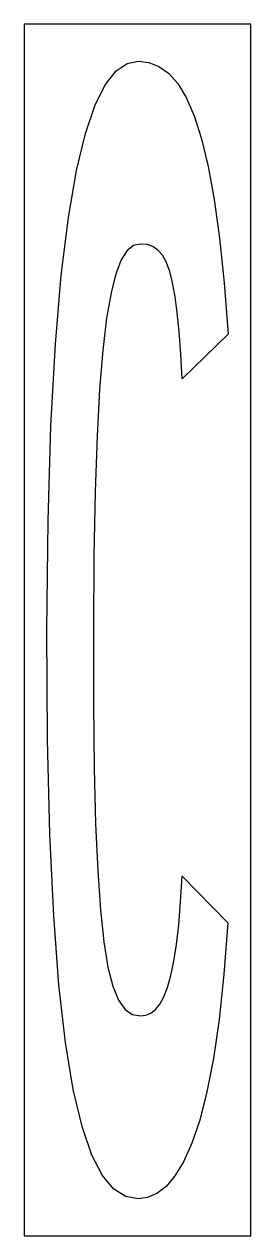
# Model space of a CAD drawing. Extents: x 0 to 20, y 0 to 107.
import ezdxf

# ---------------------------------------------------------------- set-up
doc = ezdxf.new("R2010")
doc.units = 0
doc.layers.add('CUT', color=7, linetype='Continuous')
doc.layers.add('OUTSIDE', color=1, linetype='Continuous')

msp = doc.modelspace()

# ---------------------------------------------------------------- linework, layer by layer
at = {"layer": 'CUT'}
msp.add_lwpolyline([(13.9451, 75.67), (13.8152, 77.89), (13.6754, 79.83), (13.5056, 81.51), (13.3159, 82.95), (13.0961, 84.17), (12.8464, 85.17), (12.5468, 85.97), (12.2072, 86.6), (11.8077, 87.06), (11.3583, 87.37), (10.839, 87.54), (10.2597, 87.59), (9.6504, 87.46), (9.0911, 87.01), (8.5718, 86.2), (8.0924, 84.97), (7.6629, 83.27), (7.2734, 81.04), (6.9338, 78.22), (6.6542, 74.77), (6.4345, 70.63), (6.2647, 65.74), (6.1548, 60.05), (6.1049, 53.5), (6.1149, 46.95), (6.1848, 41.26), (6.3046, 36.37), (6.4844, 32.23), (6.7241, 28.78), (7.0237, 25.96), (7.3933, 23.73), (7.8327, 22.03), (8.3321, 20.8), (8.9014, 19.99), (9.5406, 19.55), (10.2597, 19.41), (10.7391, 19.47), (11.1785, 19.65), (11.598, 19.97), (11.9775, 20.45), (12.3371, 21.1), (12.6567, 21.94), (12.9463, 22.98), (13.206, 24.24), (13.4357, 25.73), (13.6355, 27.47), (13.8052, 29.48), (13.9451, 31.76), (17.97, 27.65), (17.6305, 23.09), (17.211, 19.1), (16.7016, 15.65), (16.1323, 12.7), (15.4931, 10.22), (14.804, 8.18), (14.0749, 6.54), (13.3059, 5.28), (12.5169, 4.35), (11.7079, 3.73), (10.8789, 3.38), (10.0599, 3.27), (8.9613, 3.47), (7.9126, 4.13), (6.9139, 5.32), (5.975, 7.13), (5.1061, 9.64), (4.3271, 12.93), (3.638, 17.07), (3.0587, 22.16), (2.5993, 28.26), (2.2597, 35.47), (2.0499, 43.85), (2, 53.5), (2.0999, 63.15), (2.3596, 71.53), (2.7591, 78.74), (3.2684, 84.84), (3.8976, 89.93), (4.6167, 94.07), (5.4157, 97.36), (6.2747, 99.87), (7.1835, 101.68), (8.1223, 102.87), (9.0911, 103.53), (10.0599, 103.73), (10.9988, 103.63), (11.8976, 103.28), (12.7466, 102.67), (13.5556, 101.76), (14.3046, 100.52), (15.0037, 98.9), (15.6529, 96.89), (16.2422, 94.44), (16.7715, 91.52), (17.2409, 88.11), (17.6604, 84.16), (18, 79.64)], close=True, dxfattribs=at)
at = {"layer": 'OUTSIDE'}
msp.add_lwpolyline([(0, 0), (20, 0), (20, 107), (0, 107)], close=True, dxfattribs=at)

doc.saveas('drawing.dxf')
